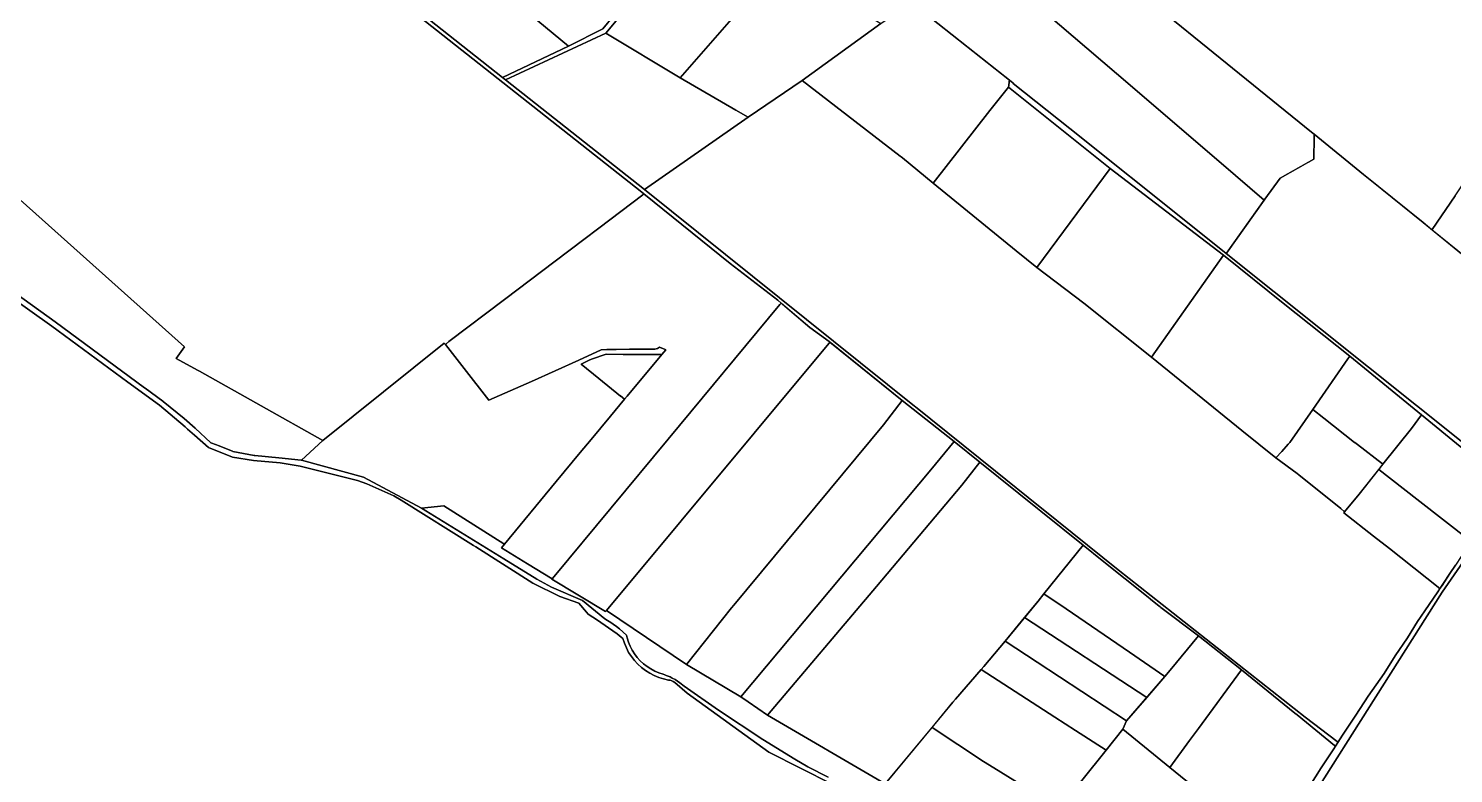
# Model space of a CAD drawing. Header units: metres. Extents: x 3 to 1005126, y 39 to 4383651.
# Drawn here: x 485374 to 486528, y 4372603 to 4373206 of the extents above; entities that cross this region are included whole.
import ezdxf

# ---------------------------------------------------------------- set-up
doc = ezdxf.new("R2010")
doc.units = ezdxf.units.M
doc.header["$MEASUREMENT"] = 0
doc.layers.add('TM_Llucmajor', color=7, linetype='Continuous')

msp = doc.modelspace()

# ---------------------------------------------------------------- linework, layer by layer
at = {"layer": 'TM_Llucmajor', "linetype": 'Continuous', "flags": 128}
for points in [[(485720.1, 4373267.9), (485703.2, 4373282.4), (485714.7, 4373295.5), (485731.2, 4373316.6), (485765.7, 4373287), (485792.5, 4373264.3), (485848.3, 4373216.8), (485839.4, 4373206.1), (485811.6, 4373192), (485720.1, 4373267.9)], [(485902, 4373166.4), (485841.8, 4373202.4), (485917.3, 4373293.2), (485981.4, 4373257.4), (485902, 4373166.4)], [(485758.2, 4373166.5), (485665.7, 4373240.1), (485703.2, 4373282.4), (485720.1, 4373267.9), (485811.6, 4373192), (485758.2, 4373166.5)], [(486152.2, 4373258.5), (486195.1, 4373285.3), (486211.8, 4373285.1), (486212.6, 4373285), (486413.4, 4373122.2), (486415.5, 4373120.5), (486415.4, 4373118.1), (486415.1, 4373100.3), (486410.9, 4373098), (486387.8, 4373085.1), (486375.5, 4373067.9), (486375, 4373067.2), (486351.7, 4373087.1), (486266.5, 4373160.2), (486151.9, 4373258.3), (486151.9, 4373258.4), (486152.2, 4373258.5)], [(485947.1, 4373140.2), (485902, 4373166.4), (485981.4, 4373257.4), (486054.1, 4373216.7), (486064.6, 4373210.2), (486000.9, 4373164.1), (485957.1, 4373134.3), (485947.1, 4373140.2)], [(486344.5, 4373024.3), (486344.2, 4373023.9), (486315.5, 4373046.9), (486217.5, 4373125.2), (486171.8, 4373161.8), (486171.9, 4373161.9), (486171.4, 4373162.3), (486092.6, 4373224.6), (486151.9, 4373258.4), (486266.5, 4373160.2), (486351.7, 4373087.1), (486375, 4373067.2), (486344.5, 4373024.3)], [(486092.3, 4373224.4), (486092.6, 4373224.6), (486168.7, 4373164.5), (486168.5, 4373163), (486168.1, 4373160.1), (486167.9, 4373158.8), (486152.9, 4373139.7), (486106.9, 4373081), (486082, 4373101.5), (486081.1, 4373102.2), (486080.2, 4373102.9), (486000.9, 4373164.1), (486064.6, 4373210.2), (486070.5, 4373214.3), (486092.3, 4373224.4)], [(485873.1, 4373075.9), (485760.7, 4373164.6), (485841.8, 4373202.4), (485902, 4373166.4), (485947.1, 4373140.2), (485957.1, 4373134.3), (485873.1, 4373075.9)], [(486517.3, 4372752.4), (486515.5, 4372749.8), (486505.1, 4372734.5), (486499.1, 4372725.8), (486491, 4372712.6), (486480.9, 4372697.9), (486472, 4372683.6), (486459.2, 4372665.1), (486449.2, 4372649.8), (486438.5, 4372633.6), (486434.7, 4372627.8), (486434, 4372628.4), (486408.1, 4372648.2), (486256.7, 4372767.6), (486194.6, 4372817.6), (486192.3, 4372819.4), (486157.3, 4372847.5), (486092.5, 4372899.6), (486091.9, 4372900.1), (485873.1, 4373075.9), (485957.1, 4373134.3), (486000.9, 4373164.1), (486080.2, 4373102.9), (486081.1, 4373102.2), (486082, 4373101.5), (486106.9, 4373081), (486174.2, 4373026.2), (486190.8, 4373012.7), (486228.8, 4372983.6), (486283.6, 4372939.9), (486357, 4372880.5), (486384.3, 4372858.4), (486401.7, 4372845.6), (486403.1, 4372844.6), (486436.9, 4372817.2), (486440.1, 4372814.6), (486439.4, 4372813.7), (486463.4, 4372795), (486476.4, 4372784.9), (486485.7, 4372777.7), (486517.3, 4372752.4)], [(486174.2, 4373026.2), (486106.9, 4373081), (486152.9, 4373139.7), (486167.9, 4373158.8), (486250.2, 4373092.7), (486190.8, 4373012.7), (486174.2, 4373026.2)], [(486168.7, 4373164.5), (486171.4, 4373162.3), (486171.9, 4373161.9), (486171.8, 4373161.8), (486217.5, 4373125.2), (486315.5, 4373046.9), (486344.2, 4373023.9), (486574.8, 4372839.7), (486575.2, 4372839.3), (486574, 4372837.5), (486572.7, 4372835.7), (486539, 4372863.2), (486533.6, 4372867.6), (486502.3, 4372893.1), (486444.4, 4372940.8), (486390.4, 4372983.8), (486341.9, 4373022.5), (486250.2, 4373092.7), (486167.9, 4373158.8), (486168.1, 4373160.1), (486168.5, 4373163), (486168.7, 4373164.5)], [(486511, 4373043.5), (486529.6, 4373070.7), (486561.4, 4373118.7), (486572.5, 4373136.7), (486572.7, 4373137.1), (486622.9, 4373098.2), (486653.2, 4373074.1), (486673.8, 4373056.9), (486685.7, 4373047.9), (486704.8, 4373032.7), (486701, 4373026.8), (486687.2, 4373006.4), (486671.2, 4372982.5), (486660.7, 4372966.9), (486649.5, 4372949.9), (486641.6, 4372938.1), (486640.6, 4372937.8), (486531.8, 4373026.1), (486510.8, 4373043.2), (486511, 4373043.5)], [(486415.1, 4373100.3), (486415.4, 4373118.1), (486415.5, 4373120.5), (486455.5, 4373088), (486470.2, 4373076.1), (486503.6, 4373049), (486531.8, 4373026.1), (486640.6, 4372937.8), (486640.2, 4372937.3), (486639.2, 4372935.7), (486638.2, 4372934.2), (486637.4, 4372933), (486575.2, 4372840.4), (486574.8, 4372839.7), (486344.2, 4373023.9), (486344.5, 4373024.3), (486375.5, 4373067.9), (486387.8, 4373085.1), (486410.3, 4373097.7), (486410.9, 4373098), (486415.1, 4373100.3)], [(486228.8, 4372983.6), (486190.8, 4373012.7), (486250.2, 4373092.7), (486341.9, 4373022.5), (486283.6, 4372939.9), (486228.8, 4372983.6)], [(485982.8, 4372982.5), (485892.4, 4372873.6), (485800, 4372762.3), (485798.4, 4372760.4), (485778.3, 4372772.5), (485757.4, 4372785.5), (485759.8, 4372788.4), (485801.7, 4372839.2), (485821.1, 4372862.6), (485829.9, 4372873.3), (485845.7, 4372892.2), (485857, 4372905.9), (485859, 4372908.3), (485887.2, 4372942.1), (485890.4, 4372945.9), (485890, 4372946.2), (485885.4, 4372948), (485884.6, 4372947.6), (485883.7, 4372947), (485881.6, 4372946.4), (485861.1, 4372946.3), (485850.2, 4372946.2), (485842.6, 4372946.1), (485838, 4372946), (485820.1, 4372937.6), (485781.7, 4372920.3), (485747.2, 4372905.1), (485727.2, 4372930.7), (485711.9, 4372950.3), (485714.8, 4372952.6), (485759.7, 4372986.6), (485800.9, 4373017.7), (485824.1, 4373035.3), (485836.1, 4373044.4), (485871.7, 4373071.5), (485872.7, 4373072.2), (485942.6, 4373015.9), (485981.2, 4372986.1), (485983.8, 4372983.8), (485982.8, 4372982.5)], [(486357, 4372880.5), (486283.6, 4372939.9), (486341.9, 4373022.5), (486390.4, 4372983.8), (486444.4, 4372940.8), (486442.8, 4372938.5), (486414.3, 4372897.4), (486395.8, 4372870.7), (486394.4, 4372869.3), (486389.2, 4372863.6), (486384.3, 4372858.4), (486357, 4372880.5)], [(485982.8, 4372982.5), (485983.8, 4372983.8), (485983.9, 4372983.7), (485984.1, 4372983.5), (485984.4, 4372983.3), (485984.5, 4372983.2), (485984.6, 4372983.2), (485984.8, 4372983), (486007, 4372964), (486022.6, 4372952.5), (486023.2, 4372952), (486022.5, 4372951.1), (485842.5, 4372734.7), (485841.7, 4372733.8), (485798.2, 4372760.1), (485798.4, 4372760.4), (485800, 4372762.3), (485892.4, 4372873.6), (485982.8, 4372982.5), (485982.8, 4372982.5)], [(485711.9, 4372950.3), (485727.2, 4372930.7), (485747.2, 4372905.1), (485781.7, 4372920.3), (485820.1, 4372937.6), (485838, 4372946), (485842.6, 4372946.1), (485850.2, 4372946.2), (485861.1, 4372946.3), (485881.6, 4372946.4), (485883.7, 4372947), (485884.6, 4372947.6), (485885.4, 4372948), (485890, 4372946.2), (485890.4, 4372945.9), (485887.2, 4372942.1), (485880.2, 4372942), (485856, 4372942.2), (485842, 4372942.3), (485830.2, 4372938.4), (485828.3, 4372937.5), (485821.8, 4372934.3), (485836.2, 4372922.6), (485853.6, 4372908.4), (485853.8, 4372908.6), (485857, 4372905.9), (485845.7, 4372892.2), (485829.9, 4372873.3), (485821.1, 4372862.6), (485801.7, 4372839.2), (485759.8, 4372788.4), (485759.3, 4372788.7), (485710.7, 4372819.4), (485692.7, 4372817.7), (485645.7, 4372842.8), (485595.5, 4372856.5), (485612.6, 4372872.3), (485711, 4372951.4), (485711.9, 4372950.3)], [(486023.2, 4372952), (486081.8, 4372904.8), (486066.6, 4372885.1), (485945.4, 4372739), (485943.6, 4372736.7), (485907.1, 4372690.8), (485842.5, 4372734.7), (486022.5, 4372951.1), (486023.2, 4372952)], [(485857, 4372905.9), (485853.8, 4372908.6), (485853.6, 4372908.4), (485836.2, 4372922.6), (485821.8, 4372934.3), (485828.3, 4372937.5), (485830.2, 4372938.4), (485842, 4372942.3), (485856, 4372942.2), (485880.2, 4372942), (485887.2, 4372942.1), (485859, 4372908.3), (485857, 4372905.9)], [(486502.3, 4372893.1), (486494.3, 4372882), (486471.1, 4372853.2), (486470.7, 4372853.5), (486450.4, 4372869.1), (486448.4, 4372870.7), (486448.2, 4372870.8), (486423.2, 4372890.4), (486414.3, 4372897.4), (486442.8, 4372938.5), (486444.4, 4372940.8), (486502.3, 4372893.1)], [(485951.1, 4372664.6), (485907.1, 4372690.8), (485943.6, 4372736.7), (485945.4, 4372739), (486066.6, 4372885.1), (486081.8, 4372904.8), (486124, 4372871.6), (486105, 4372848.5), (485951.1, 4372664.6)], [(486440.1, 4372814.6), (486436.9, 4372817.2), (486403.1, 4372844.6), (486401.7, 4372845.6), (486384.3, 4372858.4), (486389.2, 4372863.6), (486394.4, 4372869.3), (486395.8, 4372870.7), (486414.3, 4372897.4), (486423.2, 4372890.4), (486448.2, 4372870.8), (486448.4, 4372870.7), (486450.4, 4372869.1), (486470.7, 4372853.5), (486471.1, 4372853.2), (486451.8, 4372829), (486440.1, 4372814.6)], [(486572.7, 4372835.7), (486563, 4372821.6), (486557.8, 4372813.7), (486548.7, 4372799.6), (486545.4, 4372794.7), (486542.7, 4372790.6), (486498.7, 4372824.8), (486467.7, 4372849), (486471.1, 4372853.2), (486494.3, 4372882), (486502.3, 4372893.1), (486533.6, 4372867.6), (486539, 4372863.2), (486572.7, 4372835.7)], [(485957, 4372660.6), (485951.1, 4372664.6), (486105, 4372848.5), (486124, 4372871.6), (486144.6, 4372854.9), (486130.1, 4372836.1), (486060.9, 4372754.1), (485972.7, 4372649.7), (485957, 4372660.6)], [(486068, 4372594.2), (485972.7, 4372649.7), (486060.9, 4372754.1), (486130.1, 4372836.1), (486144.6, 4372854.9), (486191.4, 4372817.2), (486194, 4372815.1), (486228.3, 4372787.5), (486196.6, 4372748.1), (486191.9, 4372742.3), (486165.1, 4372709.9), (486147.9, 4372689.3), (486145.8, 4372686.8), (486125, 4372662.9), (486122.9, 4372660.3), (486068, 4372594.2)], [(486542.7, 4372790.6), (486539.2, 4372785.4), (486529.9, 4372771.4), (486525.4, 4372764.7), (486519, 4372755), (486517.3, 4372752.4), (486485.7, 4372777.7), (486476.4, 4372784.9), (486463.4, 4372795), (486439.4, 4372813.7), (486440.1, 4372814.6), (486451.8, 4372829), (486467.7, 4372849), (486498.7, 4372824.8), (486542.7, 4372790.6)], [(486214.5, 4372735.9), (486196.6, 4372748.1), (486228.3, 4372787.5), (486243.7, 4372775.1), (486280.9, 4372745.4), (486282.9, 4372743.8), (486288.7, 4372739.2), (486290.6, 4372737.7), (486291.2, 4372737.2), (486321.8, 4372714.2), (486298.9, 4372686.4), (486294.6, 4372681.2), (486266, 4372700.8), (486214.5, 4372735.9)], [(486279.9, 4372664.1), (486180.8, 4372728.9), (486191.9, 4372742.3), (486196.6, 4372748.1), (486214.5, 4372735.9), (486266, 4372700.8), (486294.6, 4372681.2), (486279.9, 4372664.1)], [(486279.9, 4372664.1), (486263.6, 4372645.3), (486191.1, 4372692.8), (486165.1, 4372709.9), (486180.8, 4372728.9), (486279.9, 4372664.1)], [(486205.5, 4372648.1), (486145.8, 4372686.8), (486147.9, 4372689.3), (486165.1, 4372709.9), (486191.1, 4372692.8), (486263.6, 4372645.3), (486260.4, 4372638.4), (486246.9, 4372621.4), (486222.2, 4372637.3), (486205.5, 4372648.1)], [(486298.6, 4372607.5), (486260.4, 4372638.4), (486263.6, 4372645.3), (486294.6, 4372681.2), (486298.9, 4372686.4), (486321.8, 4372714.2), (486356.6, 4372686.6), (486321.8, 4372639.1), (486314.6, 4372629.4), (486298.6, 4372607.5)], [(486125, 4372662.9), (486145.8, 4372686.8), (486205.5, 4372648.1), (486222.2, 4372637.3), (486246.9, 4372621.4), (486227.4, 4372597), (486225.5, 4372594.7), (486209.2, 4372574.2), (486156.1, 4372607.2), (486147.8, 4372612.4), (486106, 4372639.9), (486122.9, 4372660.3), (486125, 4372662.9)], [(486432, 4372625.3), (486432.7, 4372624.6), (486431.4, 4372622.6), (486421.2, 4372607.2), (486406.1, 4372583.1), (486394.4, 4372573.3), (486380.4, 4372562), (486367.4, 4372551.6), (486347.7, 4372567.6), (486337.5, 4372575.9), (486336.2, 4372577), (486336.1, 4372577.1), (486333.3, 4372579.3), (486332, 4372580.4), (486321.6, 4372588.9), (486298.6, 4372607.5), (486314.6, 4372629.4), (486321.8, 4372639.1), (486356.6, 4372686.6), (486399.8, 4372651.5), (486401.6, 4372650), (486432, 4372625.3)], [(486156.1, 4372607.2), (486209.2, 4372574.2), (486181.1, 4372539.1), (486173, 4372529), (486119.9, 4372562.3), (486085, 4372583.8), (486068, 4372594.2), (486106, 4372639.9), (486147.8, 4372612.4), (486156.1, 4372607.2)], [(486341.8, 4372530.2), (486333.3, 4372524.6), (486326.2, 4372521.3), (486325, 4372522.1), (486323.3, 4372523.4), (486283.2, 4372552.7), (486225.5, 4372594.7), (486227.4, 4372597), (486246.9, 4372621.4), (486260.4, 4372638.4), (486298.6, 4372607.5), (486321.6, 4372588.9), (486332, 4372580.4), (486333.3, 4372579.3), (486336.1, 4372577.1), (486336.2, 4372577), (486337.5, 4372575.9), (486347.7, 4372567.6), (486367.4, 4372551.6), (486358.6, 4372543.9), (486341.8, 4372530.2)]]:
    msp.add_lwpolyline(points, close=True, dxfattribs=at)
for points in [[(485917.3, 4373293.2), (485841.8, 4373202.4), (485760.7, 4373164.6), (485758.2, 4373166.5), (485811.6, 4373192), (485839.4, 4373206.1), (485848.3, 4373216.8)], [(486529.6, 4373070.7), (486511, 4373043.5), (486510.8, 4373043.2), (486503.6, 4373049), (486455.5, 4373088), (486415.5, 4373120.5), (486413.4, 4373122.2), (486212.6, 4373285)], [(485665.7, 4373240.1), (485758.2, 4373166.5), (485760.7, 4373164.6), (485873.1, 4373075.9), (486091.9, 4372900.1), (486092.5, 4372899.6), (486157.3, 4372847.5), (486192.3, 4372819.4), (486194.6, 4372817.6), (486256.7, 4372767.6), (486408.1, 4372648.2), (486434, 4372628.4), (486434.7, 4372627.8), (486432.7, 4372624.6), (486432, 4372625.3), (486401.6, 4372650), (486399.8, 4372651.5), (486356.6, 4372686.6), (486321.8, 4372714.2), (486291.2, 4372737.2), (486290.6, 4372737.7), (486288.7, 4372739.2), (486282.9, 4372743.8), (486280.9, 4372745.4), (486243.7, 4372775.1), (486228.3, 4372787.5), (486194, 4372815.1), (486191.4, 4372817.2), (486144.6, 4372854.9), (486124, 4372871.6), (486081.8, 4372904.8), (486022.6, 4372952.5), (486007, 4372964), (485984.1, 4372983.5), (485983.9, 4372983.7), (485981.2, 4372986.1), (485942.6, 4373015.9), (485942.6, 4373015.9), (485872.7, 4373072.2), (485871, 4373073.6), (485690.6, 4373216)], [(485690.6, 4373216), (485871, 4373073.6), (485871, 4373073.6), (485872.7, 4373072.2), (485871.7, 4373071.5), (485836.1, 4373044.4), (485824.1, 4373035.3), (485800.9, 4373017.7), (485759.7, 4372986.6), (485714.8, 4372952.6), (485711.9, 4372950.3), (485711, 4372951.4), (485612.6, 4372872.3), (485512.7, 4372928.5), (485511.3, 4372929.3), (485494, 4372938.9), (485500.6, 4372948.3), (485336.5, 4373094.9)], [(485336.5, 4373094.9), (485500.6, 4372948.3), (485494, 4372938.9), (485511.3, 4372929.3), (485512.7, 4372928.5), (485612.6, 4372872.3), (485595.5, 4372856.5), (485595.2, 4372856.5), (485577.1, 4372858.4), (485557.6, 4372860.2), (485557.1, 4372860.2), (485539.7, 4372863.6), (485539.5, 4372863.7), (485527.9, 4372868.3), (485526.6, 4372868.8), (485522, 4372870.6), (485509.3, 4372882.3), (485500.5, 4372890.1), (485483.3, 4372904), (485483, 4372904.2), (485468.8, 4372914.7), (485468.2, 4372915.2), (485395.8, 4372968.5), (485350.3, 4373001.3)], [(485350.3, 4373001.3), (485395.8, 4372968.5), (485468.2, 4372915.2), (485468.8, 4372914.7), (485483, 4372904.2), (485483.3, 4372904), (485500.5, 4372890.1), (485509.3, 4372882.3), (485522, 4372870.6), (485526.6, 4372868.8), (485527.9, 4372868.3), (485539.5, 4372863.7), (485539.7, 4372863.6), (485557.1, 4372860.2), (485557.6, 4372860.2), (485577.1, 4372858.4), (485595.2, 4372856.5), (485595.5, 4372856.5), (485645.7, 4372842.8), (485692.7, 4372817.7), (485759.3, 4372776.6), (485786, 4372760.1), (485797.8, 4372753.6), (485823, 4372742.8), (485841, 4372728), (485846.7, 4372724.3), (485847.9, 4372723.5), (485850.4, 4372721.6), (485852.9, 4372719.7), (485858.6, 4372714.6), (485859.1, 4372712.6), (485860.1, 4372709.1), (485860.8, 4372707.6), (485861.5, 4372705.8), (485863.2, 4372702.6), (485863.8, 4372701.6), (485865.1, 4372699.5), (485867.3, 4372696.6), (485869.7, 4372693.9), (485872.4, 4372691.5), (485875.3, 4372689.3), (485878.3, 4372687.3), (485881.5, 4372685.6), (485884.8, 4372684.2), (485888.3, 4372683.1), (485889.7, 4372682.6), (485890.8, 4372682.1), (485893.9, 4372680.8), (485895.6, 4372679.9), (485898, 4372678.6), (485901.8, 4372676.1), (485905.4, 4372673.2), (485933.1, 4372653.8), (485969, 4372630), (485994.9, 4372614.2), (486005.5, 4372608), (486022, 4372599.6)], [(485357.6, 4372990.4), (485393.3, 4372965.1), (485454.8, 4372919.7), (485480.4, 4372900.9), (485501.2, 4372883.6), (485503.2, 4372881.5), (485508.7, 4372876.7), (485520.2, 4372866.7), (485539.5, 4372858.8), (485556.6, 4372856.3), (485578, 4372854.4), (485594.3, 4372851.7), (485640.8, 4372840.1), (485648.3, 4372837.2), (485670.1, 4372827.6), (485676, 4372824), (485734.7, 4372787.4), (485736.6, 4372786.2), (485782.8, 4372756.9), (485804.7, 4372746), (485819.9, 4372740.6), (485826.3, 4372733.2), (485827.6, 4372731.8), (485835.2, 4372726.8), (485837.8, 4372724.9), (485847.5, 4372718.1), (485851, 4372715.6), (485854.3, 4372713), (485855.7, 4372711.9), (485856.9, 4372708.1), (485858.5, 4372704.3), (485860.3, 4372700.7), (485862.5, 4372697.3), (485865, 4372694.1), (485867.6, 4372691.3), (485867.8, 4372691.1), (485870.8, 4372688.4), (485874, 4372685.9), (485877.4, 4372683.8), (485881, 4372681.9), (485884.8, 4372680.4), (485888.6, 4372679.2), (485892.6, 4372678.3), (485893.9, 4372678.1), (485894, 4372678.1), (485895.3, 4372677.7), (485896.5, 4372677.1), (485897.6, 4372676.4), (485897.6, 4372676.4), (485907.8, 4372667.7), (485973.9, 4372619.8), (486025.1, 4372593.8)], [(486025.1, 4372593.8), (485973.9, 4372619.8), (485907.8, 4372667.7), (485897.6, 4372676.4), (485896.5, 4372677.1), (485895.3, 4372677.7), (485894, 4372678.1), (485893.9, 4372678.1), (485892.6, 4372678.3), (485888.6, 4372679.2), (485884.8, 4372680.4), (485881, 4372681.9), (485877.4, 4372683.8), (485874, 4372685.9), (485870.8, 4372688.4), (485867.8, 4372691.1), (485867.6, 4372691.3), (485865, 4372694.1), (485862.5, 4372697.3), (485860.3, 4372700.7), (485858.5, 4372704.3), (485856.9, 4372708.1), (485855.7, 4372711.9), (485854.3, 4372713), (485851, 4372715.6), (485847.5, 4372718.1), (485837.8, 4372724.9), (485835.2, 4372726.8), (485827.6, 4372731.8), (485826.3, 4372733.2), (485819.9, 4372740.6), (485804.7, 4372746), (485782.8, 4372756.9), (485736.6, 4372786.2), (485734.7, 4372787.4), (485676, 4372824), (485670.1, 4372827.6), (485648.3, 4372837.2), (485640.8, 4372840.1), (485594.3, 4372851.7), (485578, 4372854.4), (485556.6, 4372856.3), (485539.5, 4372858.8), (485520.2, 4372866.7), (485508.7, 4372876.7), (485503.2, 4372881.5), (485501.2, 4372883.6), (485480.4, 4372900.9), (485454.8, 4372919.7), (485393.3, 4372965.1), (485357.6, 4372990.4)], [(486411.7, 4372579.9), (486519, 4372749.5), (486583.4, 4372842.3)], [(486583.4, 4372842.3), (486519, 4372749.5), (486411.7, 4372579.9)], [(486022, 4372599.6), (486005.5, 4372608), (485994.9, 4372614.2), (485969, 4372630), (485933.1, 4372653.8), (485905.4, 4372673.2), (485901.8, 4372676.1), (485898, 4372678.6), (485895.6, 4372679.9), (485893.9, 4372680.8), (485890.8, 4372682.1), (485889.7, 4372682.6), (485888.3, 4372683.1), (485884.8, 4372684.2), (485881.5, 4372685.6), (485878.3, 4372687.3), (485875.3, 4372689.3), (485872.4, 4372691.5), (485869.7, 4372693.9), (485867.3, 4372696.6), (485865.1, 4372699.5), (485863.8, 4372701.6), (485863.2, 4372702.6), (485861.5, 4372705.8), (485860.8, 4372707.6), (485860.1, 4372709.1), (485859.1, 4372712.6), (485858.6, 4372714.6), (485852.9, 4372719.7), (485850.4, 4372721.6), (485847.9, 4372723.5), (485846.7, 4372724.3), (485841, 4372728), (485823, 4372742.8), (485797.8, 4372753.6), (485786, 4372760.1), (485759.3, 4372776.6), (485692.7, 4372817.7), (485710.7, 4372819.4), (485759.3, 4372788.7), (485759.8, 4372788.4), (485757.4, 4372785.5), (485778.3, 4372772.5), (485798.4, 4372760.4), (485798.2, 4372760.1), (485841.7, 4372733.8), (485842.5, 4372734.7), (485842.5, 4372734.7), (485907.1, 4372690.8), (485951.1, 4372664.6), (485957, 4372660.6), (485972.7, 4372649.7), (486068, 4372594.2)], [(486406.1, 4372583.1), (486421.2, 4372607.2), (486431.4, 4372622.6), (486438.5, 4372633.6), (486449.2, 4372649.8), (486459.2, 4372665.1), (486472, 4372683.6), (486480.9, 4372697.9), (486491, 4372712.6), (486499.1, 4372725.8), (486505.1, 4372734.5), (486515.5, 4372749.8), (486525.4, 4372764.7), (486529.9, 4372771.4)]]:
    msp.add_lwpolyline(points, dxfattribs=at)

doc.saveas('drawing.dxf')
